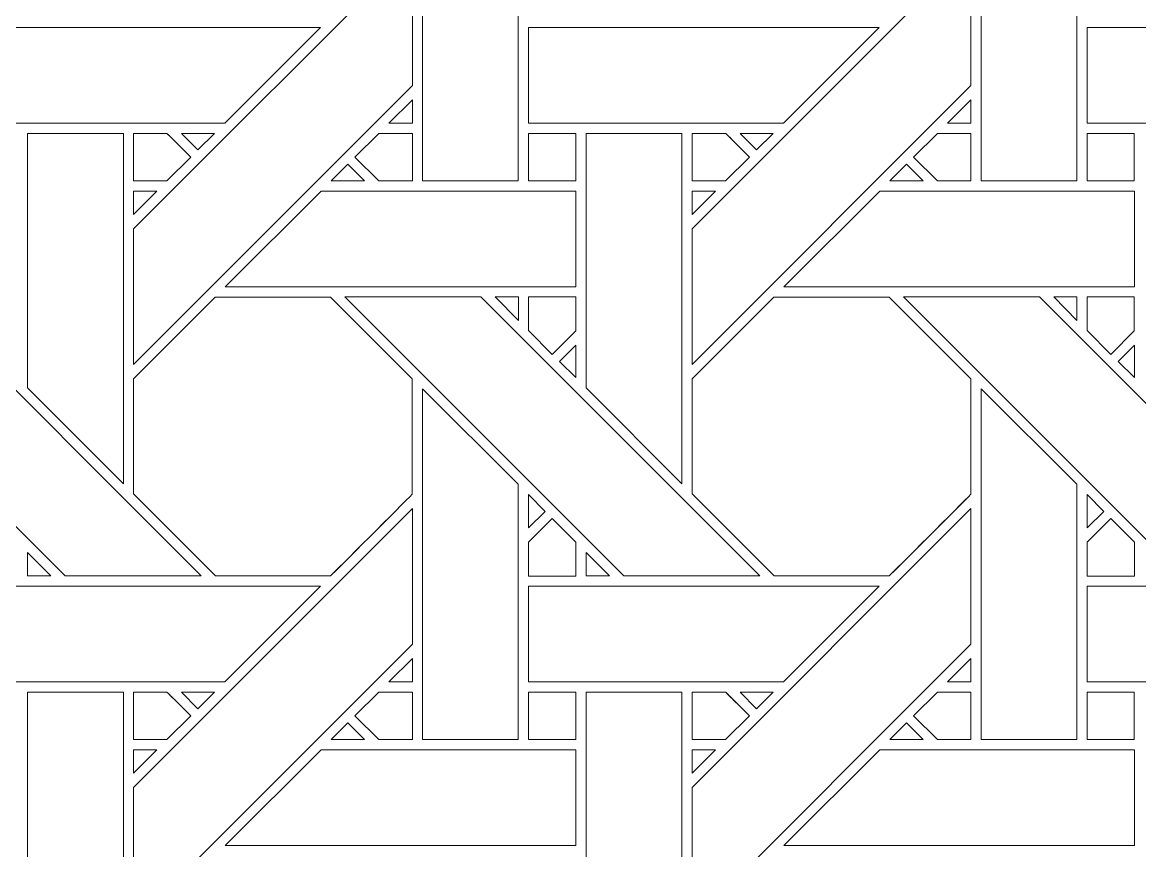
# Model space of a CAD drawing. Header units: inches. Extents: x 4.9 to 19.9, y 3.1 to 15.1.
# Drawn here: x 6.739 to 8.637, y 6.02 to 7.426 of the extents above; entities that cross this region are included whole.
import ezdxf

# ---------------------------------------------------------------- set-up
doc = ezdxf.new("R2010")
doc.units = ezdxf.units.IN
doc.header["$MEASUREMENT"] = 0
doc.layers.add('Design', color=7, linetype='Continuous', lineweight=0)

msp = doc.modelspace()

# ---------------------------------------------------------------- linework, layer by layer
at = {"layer": 'Design'}
for points, knots in [([(4.8829, 15.0948), (4.8829, 15.0948), (4.8829, 3.0948), (4.8829, 3.0948), (4.8829, 3.0948), (19.8829, 3.0948), (19.8829, 3.0948), (19.8829, 3.0948), (19.8829, 15.0948), (19.8829, 15.0948), (19.8829, 15.0948), (4.8829, 15.0948), (4.8829, 15.0948)], [0, 0, 0, 0, 1, 1, 1, 2, 2, 2, 3, 3, 3, 4, 4, 4, 4]), ([(5.4052, 14.5679), (5.4052, 14.5679), (5.4052, 3.6216), (5.4052, 3.6216), (5.4052, 3.6216), (19.3605, 3.6216), (19.3605, 3.6216), (19.3605, 3.6216), (19.3605, 14.5679), (19.3605, 14.5679), (19.3605, 14.5679), (5.4052, 14.5679), (5.4052, 14.5679)], [0, 0, 0, 0, 1, 1, 1, 2, 2, 2, 3, 3, 3, 4, 4, 4, 4]), ([(7.5816, 7.5906), (7.5816, 7.5906), (7.5816, 7.157), (7.5816, 7.157), (7.5816, 7.157), (7.4188, 7.157), (7.4188, 7.157), (7.4188, 7.157), (7.4188, 7.7528), (7.4188, 7.7528), (7.4188, 7.7528), (7.5816, 7.5906), (7.5816, 7.5906)], [0, 0, 0, 0, 1, 1, 1, 2, 2, 2, 3, 3, 3, 4, 4, 4, 4]), ([(8.5303, 7.5906), (8.5303, 7.5906), (8.5303, 7.157), (8.5303, 7.157), (8.5303, 7.157), (8.3676, 7.157), (8.3676, 7.157), (8.3676, 7.157), (8.3676, 7.7528), (8.3676, 7.7528), (8.3676, 7.7528), (8.5303, 7.5906), (8.5303, 7.5906)], [0, 0, 0, 0, 1, 1, 1, 2, 2, 2, 3, 3, 3, 4, 4, 4, 4]), ([(6.928, 7.0756), (6.928, 7.0756), (7.4017, 7.5492), (7.4017, 7.5492), (7.4017, 7.5492), (7.4017, 7.3192), (7.4017, 7.3192), (7.4017, 7.3192), (6.928, 6.8455), (6.928, 6.8455), (6.928, 6.8455), (6.928, 7.0756), (6.928, 7.0756)], [0, 0, 0, 0, 1, 1, 1, 2, 2, 2, 3, 3, 3, 4, 4, 4, 4]), ([(7.8768, 7.0756), (7.8768, 7.0756), (8.3504, 7.5492), (8.3504, 7.5492), (8.3504, 7.5492), (8.3504, 7.3192), (8.3504, 7.3192), (8.3504, 7.3192), (7.8768, 6.8455), (7.8768, 6.8455), (7.8768, 6.8455), (7.8768, 7.0756), (7.8768, 7.0756)], [0, 0, 0, 0, 1, 1, 1, 2, 2, 2, 3, 3, 3, 4, 4, 4, 4]), ([(6.6502, 7.255), (6.6502, 7.255), (6.6502, 7.4177), (6.6502, 7.4177), (6.6502, 7.4177), (7.2459, 7.4177), (7.2459, 7.4177), (7.2459, 7.4177), (7.0831, 7.255), (7.0831, 7.255), (7.0831, 7.255), (6.6502, 7.255), (6.6502, 7.255)], [0, 0, 0, 0, 1, 1, 1, 2, 2, 2, 3, 3, 3, 4, 4, 4, 4]), ([(7.5989, 7.255), (7.5989, 7.255), (7.5989, 7.4177), (7.5989, 7.4177), (7.5989, 7.4177), (8.1946, 7.4177), (8.1946, 7.4177), (8.1946, 7.4177), (8.0319, 7.255), (8.0319, 7.255), (8.0319, 7.255), (7.5989, 7.255), (7.5989, 7.255)], [0, 0, 0, 0, 1, 1, 1, 2, 2, 2, 3, 3, 3, 4, 4, 4, 4]), ([(8.5476, 7.255), (8.5476, 7.255), (8.5476, 7.4177), (8.5476, 7.4177), (8.5476, 7.4177), (9.1433, 7.4177), (9.1433, 7.4177), (9.1433, 7.4177), (8.9806, 7.255), (8.9806, 7.255), (8.9806, 7.255), (8.5476, 7.255), (8.5476, 7.255)], [0, 0, 0, 0, 1, 1, 1, 2, 2, 2, 3, 3, 3, 4, 4, 4, 4]), ([(7.3619, 7.255), (7.3619, 7.255), (7.4017, 7.2948), (7.4017, 7.2948), (7.4017, 7.2948), (7.4017, 7.255), (7.4017, 7.255), (7.4017, 7.255), (7.3619, 7.255), (7.3619, 7.255)], [0, 0, 0, 0, 1, 1, 1, 2, 2, 2, 3, 3, 3, 3]), ([(8.3107, 7.255), (8.3107, 7.255), (8.3504, 7.2948), (8.3504, 7.2948), (8.3504, 7.2948), (8.3504, 7.255), (8.3504, 7.255), (8.3504, 7.255), (8.3107, 7.255), (8.3107, 7.255)], [0, 0, 0, 0, 1, 1, 1, 2, 2, 2, 3, 3, 3, 3]), ([(6.9109, 7.2377), (6.9109, 7.2377), (6.9109, 6.6426), (6.9109, 6.6426), (6.9109, 6.6426), (6.748, 6.8055), (6.748, 6.8055), (6.748, 6.8055), (6.748, 7.2377), (6.748, 7.2377), (6.748, 7.2377), (6.9109, 7.2377), (6.9109, 7.2377)], [0, 0, 0, 0, 1, 1, 1, 2, 2, 2, 3, 3, 3, 4, 4, 4, 4]), ([(6.985, 7.2377), (6.9902, 7.2326), (7.021, 7.2018), (7.0254, 7.1974), (7.0254, 7.1974), (6.985, 7.1569), (6.985, 7.1569), (6.985, 7.1569), (6.928, 7.1569), (6.928, 7.1569), (6.928, 7.1569), (6.928, 7.2377), (6.928, 7.2377), (6.928, 7.2377), (6.985, 7.2377), (6.985, 7.2377)], [0, 0, 0, 0, 1, 1, 1, 2, 2, 2, 3, 3, 3, 4, 4, 4, 5, 5, 5, 5]), ([(7.0098, 7.213), (7.0098, 7.213), (7.0254, 7.1974), (7.0254, 7.1974), (7.0254, 7.1974), (6.985, 7.1569), (6.985, 7.1569), (6.985, 7.1569), (6.928, 7.1569), (6.928, 7.1569), (6.928, 7.1569), (6.928, 7.2377), (6.928, 7.2377), (6.928, 7.2377), (6.985, 7.2377), (6.985, 7.2377), (6.9904, 7.2323), (7.0005, 7.2224), (7.0098, 7.213)], [0, 0, 0, 0, 1, 1, 1, 2, 2, 2, 3, 3, 3, 4, 4, 4, 5, 5, 5, 6, 6, 6, 6]), ([(7.0095, 7.2377), (7.0095, 7.2377), (7.0659, 7.2377), (7.0659, 7.2377), (7.0659, 7.2377), (7.0376, 7.2096), (7.0376, 7.2096), (7.0376, 7.2096), (7.0095, 7.2377), (7.0095, 7.2377)], [0, 0, 0, 0, 1, 1, 1, 2, 2, 2, 3, 3, 3, 3]), ([(7.3445, 7.1569), (7.3445, 7.1569), (7.3042, 7.1973), (7.3042, 7.1973), (7.3042, 7.1973), (7.3446, 7.2377), (7.3446, 7.2377), (7.3446, 7.2377), (7.4017, 7.2377), (7.4017, 7.2377), (7.4017, 7.2377), (7.4017, 7.1569), (7.4017, 7.1569), (7.4017, 7.1569), (7.3445, 7.1569), (7.3445, 7.1569)], [0, 0, 0, 0, 1, 1, 1, 2, 2, 2, 3, 3, 3, 4, 4, 4, 5, 5, 5, 5]), ([(7.3042, 7.1973), (7.3042, 7.1973), (7.3446, 7.2377), (7.3446, 7.2377), (7.3446, 7.2377), (7.4017, 7.2377), (7.4017, 7.2377), (7.4017, 7.2377), (7.4017, 7.1569), (7.4017, 7.1569), (7.4017, 7.1569), (7.3445, 7.1569), (7.3445, 7.1569), (7.3445, 7.1569), (7.3042, 7.1973), (7.3042, 7.1973)], [0, 0, 0, 0, 1, 1, 1, 2, 2, 2, 3, 3, 3, 4, 4, 4, 5, 5, 5, 5]), ([(7.5989, 7.1569), (7.5989, 7.1569), (7.5989, 7.2377), (7.5989, 7.2377), (7.5989, 7.2377), (7.6791, 7.2377), (7.6791, 7.2377), (7.6791, 7.2377), (7.6791, 7.1569), (7.6791, 7.1569), (7.6791, 7.1569), (7.5989, 7.1569), (7.5989, 7.1569)], [0, 0, 0, 0, 1, 1, 1, 2, 2, 2, 3, 3, 3, 4, 4, 4, 4]), ([(7.5989, 7.2377), (7.5989, 7.2377), (7.6791, 7.2377), (7.6791, 7.2377), (7.6791, 7.2377), (7.6791, 7.1569), (7.6791, 7.1569), (7.6791, 7.1569), (7.5989, 7.1569), (7.5989, 7.1569), (7.5989, 7.1569), (7.5989, 7.2377), (7.5989, 7.2377)], [0, 0, 0, 0, 1, 1, 1, 2, 2, 2, 3, 3, 3, 4, 4, 4, 4]), ([(7.8596, 7.2377), (7.8596, 7.2377), (7.8596, 6.6426), (7.8596, 6.6426), (7.8596, 6.6426), (7.6967, 6.8055), (7.6967, 6.8055), (7.6967, 6.8055), (7.6967, 7.2377), (7.6967, 7.2377), (7.6967, 7.2377), (7.8596, 7.2377), (7.8596, 7.2377)], [0, 0, 0, 0, 1, 1, 1, 2, 2, 2, 3, 3, 3, 4, 4, 4, 4]), ([(7.9338, 7.2377), (7.9389, 7.2326), (7.9697, 7.2018), (7.9741, 7.1974), (7.9741, 7.1974), (7.9337, 7.1569), (7.9337, 7.1569), (7.9337, 7.1569), (7.8767, 7.1569), (7.8767, 7.1569), (7.8767, 7.1569), (7.8767, 7.2377), (7.8767, 7.2377), (7.8767, 7.2377), (7.9338, 7.2377), (7.9338, 7.2377)], [0, 0, 0, 0, 1, 1, 1, 2, 2, 2, 3, 3, 3, 4, 4, 4, 5, 5, 5, 5]), ([(7.959, 7.2125), (7.959, 7.2125), (7.9741, 7.1974), (7.9741, 7.1974), (7.9741, 7.1974), (7.9337, 7.1569), (7.9337, 7.1569), (7.9337, 7.1569), (7.8767, 7.1569), (7.8767, 7.1569), (7.8767, 7.1569), (7.8767, 7.2377), (7.8767, 7.2377), (7.8767, 7.2377), (7.9338, 7.2377), (7.9338, 7.2377), (7.9393, 7.2323), (7.9496, 7.222), (7.959, 7.2125)], [0, 0, 0, 0, 1, 1, 1, 2, 2, 2, 3, 3, 3, 4, 4, 4, 5, 5, 5, 6, 6, 6, 6]), ([(7.9582, 7.2377), (7.9582, 7.2377), (8.0147, 7.2377), (8.0147, 7.2377), (8.0147, 7.2377), (7.9864, 7.2096), (7.9864, 7.2096), (7.9864, 7.2096), (7.9582, 7.2377), (7.9582, 7.2377)], [0, 0, 0, 0, 1, 1, 1, 2, 2, 2, 3, 3, 3, 3]), ([(8.3504, 7.2377), (8.3504, 7.2377), (8.3504, 7.1569), (8.3504, 7.1569), (8.3504, 7.1569), (8.2933, 7.1569), (8.2933, 7.1569), (8.2933, 7.1569), (8.2529, 7.1973), (8.2529, 7.1973), (8.2529, 7.1973), (8.2933, 7.2377), (8.2933, 7.2377), (8.2933, 7.2377), (8.3504, 7.2377), (8.3504, 7.2377)], [0, 0, 0, 0, 1, 1, 1, 2, 2, 2, 3, 3, 3, 4, 4, 4, 5, 5, 5, 5]), ([(8.2529, 7.1973), (8.2529, 7.1973), (8.2933, 7.2377), (8.2933, 7.2377), (8.2933, 7.2377), (8.3504, 7.2377), (8.3504, 7.2377), (8.3504, 7.2377), (8.3504, 7.1569), (8.3504, 7.1569), (8.3504, 7.1569), (8.2933, 7.1569), (8.2933, 7.1569), (8.2933, 7.1569), (8.2529, 7.1973), (8.2529, 7.1973)], [0, 0, 0, 0, 1, 1, 1, 2, 2, 2, 3, 3, 3, 4, 4, 4, 5, 5, 5, 5]), ([(8.6278, 7.1569), (8.6278, 7.1569), (8.5476, 7.1569), (8.5476, 7.1569), (8.5476, 7.1569), (8.5476, 7.2377), (8.5476, 7.2377), (8.5476, 7.2377), (8.6278, 7.2377), (8.6278, 7.2377), (8.6278, 7.2377), (8.6278, 7.1569), (8.6278, 7.1569)], [0, 0, 0, 0, 1, 1, 1, 2, 2, 2, 3, 3, 3, 4, 4, 4, 4]), ([(8.5476, 7.2377), (8.5476, 7.2377), (8.6278, 7.2377), (8.6278, 7.2377), (8.6278, 7.2377), (8.6278, 7.1569), (8.6278, 7.1569), (8.6278, 7.1569), (8.5476, 7.1569), (8.5476, 7.1569), (8.5476, 7.1569), (8.5476, 7.2377), (8.5476, 7.2377)], [0, 0, 0, 0, 1, 1, 1, 2, 2, 2, 3, 3, 3, 4, 4, 4, 4]), ([(7.3204, 7.157), (7.3204, 7.157), (7.2639, 7.157), (7.2639, 7.157), (7.2639, 7.157), (7.2921, 7.1852), (7.2921, 7.1852), (7.2921, 7.1852), (7.3204, 7.157), (7.3204, 7.157)], [0, 0, 0, 0, 1, 1, 1, 2, 2, 2, 3, 3, 3, 3]), ([(8.2691, 7.157), (8.2691, 7.157), (8.2126, 7.157), (8.2126, 7.157), (8.2126, 7.157), (8.2408, 7.1852), (8.2408, 7.1852), (8.2408, 7.1852), (8.2691, 7.157), (8.2691, 7.157)], [0, 0, 0, 0, 1, 1, 1, 2, 2, 2, 3, 3, 3, 3]), ([(6.9679, 7.1398), (6.9679, 7.1398), (6.928, 7.1), (6.928, 7.1), (6.928, 7.1), (6.928, 7.1398), (6.928, 7.1398), (6.928, 7.1398), (6.9679, 7.1398), (6.9679, 7.1398)], [0, 0, 0, 0, 1, 1, 1, 2, 2, 2, 3, 3, 3, 3]), ([(7.2467, 7.1398), (7.2467, 7.1398), (7.6792, 7.1398), (7.6792, 7.1398), (7.6792, 7.1398), (7.6792, 6.977), (7.6792, 6.977), (7.6792, 6.977), (7.0839, 6.977), (7.0839, 6.977), (7.0839, 6.977), (7.2467, 7.1398), (7.2467, 7.1398)], [0, 0, 0, 0, 1, 1, 1, 2, 2, 2, 3, 3, 3, 4, 4, 4, 4]), ([(7.9166, 7.1398), (7.9166, 7.1398), (7.8768, 7.1), (7.8768, 7.1), (7.8768, 7.1), (7.8768, 7.1398), (7.8768, 7.1398), (7.8768, 7.1398), (7.9166, 7.1398), (7.9166, 7.1398)], [0, 0, 0, 0, 1, 1, 1, 2, 2, 2, 3, 3, 3, 3]), ([(8.1954, 7.1398), (8.1954, 7.1398), (8.6279, 7.1398), (8.6279, 7.1398), (8.6279, 7.1398), (8.6279, 6.977), (8.6279, 6.977), (8.6279, 6.977), (8.0326, 6.977), (8.0326, 6.977), (8.0326, 6.977), (8.1954, 7.1398), (8.1954, 7.1398)], [0, 0, 0, 0, 1, 1, 1, 2, 2, 2, 3, 3, 3, 4, 4, 4, 4]), ([(6.5694, 6.9599), (6.5694, 6.9599), (7.043, 6.4862), (7.043, 6.4862), (7.043, 6.4862), (6.812, 6.4862), (6.812, 6.4862), (6.812, 6.4862), (6.3385, 6.9599), (6.3385, 6.9599), (6.3385, 6.9599), (6.5694, 6.9599), (6.5694, 6.9599)], [0, 0, 0, 0, 1, 1, 1, 2, 2, 2, 3, 3, 3, 4, 4, 4, 4]), ([(7.0667, 6.9598), (7.0667, 6.9598), (7.2629, 6.9598), (7.2629, 6.9598), (7.2629, 6.9598), (7.4016, 6.8211), (7.4016, 6.8211), (7.4016, 6.8211), (7.4016, 6.6249), (7.4016, 6.6249), (7.3838, 6.607), (7.2719, 6.4952), (7.2629, 6.4862), (7.2629, 6.4862), (7.0672, 6.4862), (7.0672, 6.4862), (7.0672, 6.4862), (6.928, 6.6255), (6.928, 6.6255), (6.928, 6.6255), (6.928, 6.8211), (6.928, 6.8211), (6.928, 6.8211), (7.0667, 6.9598), (7.0667, 6.9598)], [0, 0, 0, 0, 1, 1, 1, 2, 2, 2, 3, 3, 3, 4, 4, 4, 5, 5, 5, 6, 6, 6, 7, 7, 7, 8, 8, 8, 8]), ([(6.928, 6.8211), (6.928, 6.8211), (7.0667, 6.9598), (7.0667, 6.9598), (7.0667, 6.9598), (7.2629, 6.9598), (7.2629, 6.9598), (7.2629, 6.9598), (7.4016, 6.8211), (7.4016, 6.8211), (7.4016, 6.8211), (7.4016, 6.6249), (7.4016, 6.6249), (7.3836, 6.6068), (7.2717, 6.4951), (7.2629, 6.4862), (7.2629, 6.4862), (7.0672, 6.4862), (7.0672, 6.4862), (7.0672, 6.4862), (6.928, 6.6255), (6.928, 6.6255), (6.928, 6.6255), (6.928, 6.8211), (6.928, 6.8211)], [0, 0, 0, 0, 1, 1, 1, 2, 2, 2, 3, 3, 3, 4, 4, 4, 5, 5, 5, 6, 6, 6, 7, 7, 7, 8, 8, 8, 8]), ([(7.5181, 6.9599), (7.5181, 6.9599), (7.9918, 6.4862), (7.9918, 6.4862), (7.9918, 6.4862), (7.7607, 6.4862), (7.7607, 6.4862), (7.7607, 6.4862), (7.2872, 6.9599), (7.2872, 6.9599), (7.2872, 6.9599), (7.5181, 6.9599), (7.5181, 6.9599)], [0, 0, 0, 0, 1, 1, 1, 2, 2, 2, 3, 3, 3, 4, 4, 4, 4]), ([(7.5817, 6.9599), (7.5817, 6.9599), (7.5817, 6.92), (7.5817, 6.92), (7.5817, 6.92), (7.5422, 6.9599), (7.5422, 6.9599), (7.5422, 6.9599), (7.5817, 6.9599), (7.5817, 6.9599)], [0, 0, 0, 0, 1, 1, 1, 2, 2, 2, 3, 3, 3, 3]), ([(7.6791, 6.9599), (7.6791, 6.9599), (7.6791, 6.9023), (7.6791, 6.9023), (7.6791, 6.9023), (7.6392, 6.8623), (7.6392, 6.8623), (7.6392, 6.8623), (7.5988, 6.9027), (7.5988, 6.9027), (7.5988, 6.9027), (7.5988, 6.9599), (7.5988, 6.9599), (7.5988, 6.9599), (7.6791, 6.9599), (7.6791, 6.9599)], [0, 0, 0, 0, 1, 1, 1, 2, 2, 2, 3, 3, 3, 4, 4, 4, 5, 5, 5, 5]), ([(7.6392, 6.8623), (7.6392, 6.8623), (7.5988, 6.9027), (7.5988, 6.9027), (7.5988, 6.9027), (7.5988, 6.9599), (7.5988, 6.9599), (7.5988, 6.9599), (7.6791, 6.9599), (7.6791, 6.9599), (7.6791, 6.9599), (7.6791, 6.9023), (7.6791, 6.9023), (7.6791, 6.9023), (7.6392, 6.8623), (7.6392, 6.8623)], [0, 0, 0, 0, 1, 1, 1, 2, 2, 2, 3, 3, 3, 4, 4, 4, 5, 5, 5, 5]), ([(8.0154, 6.9598), (8.0154, 6.9598), (8.2116, 6.9598), (8.2116, 6.9598), (8.2116, 6.9598), (8.3504, 6.8211), (8.3504, 6.8211), (8.3504, 6.8211), (8.3504, 6.6249), (8.3504, 6.6249), (8.3326, 6.607), (8.2207, 6.4952), (8.2117, 6.4862), (8.2117, 6.4862), (8.016, 6.4862), (8.016, 6.4862), (8.016, 6.4862), (7.8767, 6.6255), (7.8767, 6.6255), (7.8767, 6.6255), (7.8767, 6.8211), (7.8767, 6.8211), (7.8767, 6.8211), (8.0154, 6.9598), (8.0154, 6.9598)], [0, 0, 0, 0, 1, 1, 1, 2, 2, 2, 3, 3, 3, 4, 4, 4, 5, 5, 5, 6, 6, 6, 7, 7, 7, 8, 8, 8, 8]), ([(7.8767, 6.8211), (7.8767, 6.8211), (8.0154, 6.9598), (8.0154, 6.9598), (8.0154, 6.9598), (8.2116, 6.9598), (8.2116, 6.9598), (8.2116, 6.9598), (8.3504, 6.8211), (8.3504, 6.8211), (8.3504, 6.8211), (8.3504, 6.6249), (8.3504, 6.6249), (8.3325, 6.6069), (8.2206, 6.4951), (8.2117, 6.4862), (8.2117, 6.4862), (8.016, 6.4862), (8.016, 6.4862), (8.016, 6.4862), (7.8767, 6.6255), (7.8767, 6.6255), (7.8767, 6.6255), (7.8767, 6.8211), (7.8767, 6.8211)], [0, 0, 0, 0, 1, 1, 1, 2, 2, 2, 3, 3, 3, 4, 4, 4, 5, 5, 5, 6, 6, 6, 7, 7, 7, 8, 8, 8, 8]), ([(8.2359, 6.9599), (8.2359, 6.9599), (8.4669, 6.9599), (8.4669, 6.9599), (8.4669, 6.9599), (8.9405, 6.4862), (8.9405, 6.4862), (8.9405, 6.4862), (8.7095, 6.4862), (8.7095, 6.4862), (8.7095, 6.4862), (8.2359, 6.9599), (8.2359, 6.9599)], [0, 0, 0, 0, 1, 1, 1, 2, 2, 2, 3, 3, 3, 4, 4, 4, 4]), ([(8.5304, 6.9599), (8.5304, 6.9599), (8.5304, 6.9201), (8.5304, 6.9201), (8.5304, 6.9201), (8.491, 6.9599), (8.491, 6.9599), (8.491, 6.9599), (8.5304, 6.9599), (8.5304, 6.9599)], [0, 0, 0, 0, 1, 1, 1, 2, 2, 2, 3, 3, 3, 3]), ([(8.6278, 6.9599), (8.6278, 6.9599), (8.6278, 6.9023), (8.6278, 6.9023), (8.6278, 6.9023), (8.5879, 6.8623), (8.5879, 6.8623), (8.5879, 6.8623), (8.5476, 6.9027), (8.5476, 6.9027), (8.5476, 6.9027), (8.5476, 6.9599), (8.5476, 6.9599), (8.5476, 6.9599), (8.6278, 6.9599), (8.6278, 6.9599)], [0, 0, 0, 0, 1, 1, 1, 2, 2, 2, 3, 3, 3, 4, 4, 4, 5, 5, 5, 5]), ([(8.5879, 6.8623), (8.5879, 6.8623), (8.5476, 6.9027), (8.5476, 6.9027), (8.5476, 6.9027), (8.5476, 6.9599), (8.5476, 6.9599), (8.5476, 6.9599), (8.6278, 6.9599), (8.6278, 6.9599), (8.6278, 6.9599), (8.6278, 6.9023), (8.6278, 6.9023), (8.6278, 6.9023), (8.5879, 6.8623), (8.5879, 6.8623)], [0, 0, 0, 0, 1, 1, 1, 2, 2, 2, 3, 3, 3, 4, 4, 4, 5, 5, 5, 5]), ([(7.6792, 6.878), (7.6792, 6.878), (7.6792, 6.8229), (7.6792, 6.8229), (7.6792, 6.8229), (7.6514, 6.8503), (7.6514, 6.8503), (7.6514, 6.8503), (7.6792, 6.878), (7.6792, 6.878)], [0, 0, 0, 0, 1, 1, 1, 2, 2, 2, 3, 3, 3, 3]), ([(8.6279, 6.878), (8.6279, 6.878), (8.6279, 6.8229), (8.6279, 6.8229), (8.6279, 6.8229), (8.6001, 6.8503), (8.6001, 6.8503), (8.6001, 6.8503), (8.6279, 6.878), (8.6279, 6.878)], [0, 0, 0, 0, 1, 1, 1, 2, 2, 2, 3, 3, 3, 3]), ([(7.5816, 6.6419), (7.5816, 6.6419), (7.5816, 6.2082), (7.5816, 6.2082), (7.5816, 6.2082), (7.4188, 6.2082), (7.4188, 6.2082), (7.4188, 6.2082), (7.4188, 6.8041), (7.4188, 6.8041), (7.4188, 6.8041), (7.5816, 6.6419), (7.5816, 6.6419)], [0, 0, 0, 0, 1, 1, 1, 2, 2, 2, 3, 3, 3, 4, 4, 4, 4]), ([(8.5303, 6.6419), (8.5303, 6.6419), (8.5303, 6.2082), (8.5303, 6.2082), (8.5303, 6.2082), (8.3676, 6.2082), (8.3676, 6.2082), (8.3676, 6.2082), (8.3676, 6.8041), (8.3676, 6.8041), (8.3676, 6.8041), (8.5303, 6.6419), (8.5303, 6.6419)], [0, 0, 0, 0, 1, 1, 1, 2, 2, 2, 3, 3, 3, 4, 4, 4, 4]), ([(7.5989, 6.5677), (7.5989, 6.5677), (7.5989, 6.6244), (7.5989, 6.6244), (7.5989, 6.6244), (7.6271, 6.5958), (7.6271, 6.5958), (7.6271, 6.5958), (7.5989, 6.5677), (7.5989, 6.5677)], [0, 0, 0, 0, 1, 1, 1, 2, 2, 2, 3, 3, 3, 3]), ([(8.5476, 6.5677), (8.5476, 6.5677), (8.5476, 6.6244), (8.5476, 6.6244), (8.5476, 6.6244), (8.5758, 6.5958), (8.5758, 6.5958), (8.5758, 6.5958), (8.5476, 6.5677), (8.5476, 6.5677)], [0, 0, 0, 0, 1, 1, 1, 2, 2, 2, 3, 3, 3, 3]), ([(6.928, 6.1269), (6.928, 6.1269), (7.4017, 6.6005), (7.4017, 6.6005), (7.4017, 6.6005), (7.4017, 6.3705), (7.4017, 6.3705), (7.4017, 6.3705), (6.928, 5.8968), (6.928, 5.8968), (6.928, 5.8968), (6.928, 6.1269), (6.928, 6.1269)], [0, 0, 0, 0, 1, 1, 1, 2, 2, 2, 3, 3, 3, 4, 4, 4, 4]), ([(7.8768, 6.1269), (7.8768, 6.1269), (8.3504, 6.6005), (8.3504, 6.6005), (8.3504, 6.6005), (8.3504, 6.3705), (8.3504, 6.3705), (8.3504, 6.3705), (7.8768, 5.8968), (7.8768, 5.8968), (7.8768, 5.8968), (7.8768, 6.1269), (7.8768, 6.1269)], [0, 0, 0, 0, 1, 1, 1, 2, 2, 2, 3, 3, 3, 4, 4, 4, 4]), ([(7.5989, 6.486), (7.5989, 6.486), (7.5989, 6.5433), (7.5989, 6.5433), (7.5989, 6.5433), (7.6392, 6.5836), (7.6392, 6.5836), (7.6392, 6.5836), (7.6795, 6.5433), (7.6795, 6.5433), (7.6795, 6.5433), (7.6795, 6.486), (7.6795, 6.486), (7.6795, 6.486), (7.5989, 6.486), (7.5989, 6.486)], [0, 0, 0, 0, 1, 1, 1, 2, 2, 2, 3, 3, 3, 4, 4, 4, 5, 5, 5, 5]), ([(7.6392, 6.5836), (7.6392, 6.5836), (7.6795, 6.5433), (7.6795, 6.5433), (7.6795, 6.5433), (7.6795, 6.486), (7.6795, 6.486), (7.6795, 6.486), (7.5989, 6.486), (7.5989, 6.486), (7.5989, 6.486), (7.5989, 6.5433), (7.5989, 6.5433), (7.5989, 6.5433), (7.6392, 6.5836), (7.6392, 6.5836)], [0, 0, 0, 0, 1, 1, 1, 2, 2, 2, 3, 3, 3, 4, 4, 4, 5, 5, 5, 5]), ([(8.5476, 6.486), (8.5476, 6.486), (8.5476, 6.5433), (8.5476, 6.5433), (8.5476, 6.5433), (8.5879, 6.5836), (8.5879, 6.5836), (8.5879, 6.5836), (8.6282, 6.5433), (8.6282, 6.5433), (8.6282, 6.5433), (8.6282, 6.486), (8.6282, 6.486), (8.6282, 6.486), (8.5476, 6.486), (8.5476, 6.486)], [0, 0, 0, 0, 1, 1, 1, 2, 2, 2, 3, 3, 3, 4, 4, 4, 5, 5, 5, 5]), ([(8.5476, 6.486), (8.5476, 6.486), (8.5476, 6.5433), (8.5476, 6.5433), (8.5476, 6.5433), (8.5879, 6.5836), (8.5879, 6.5836), (8.5879, 6.5836), (8.6282, 6.5433), (8.6282, 6.5433), (8.6282, 6.5433), (8.6282, 6.486), (8.6282, 6.486), (8.6282, 6.486), (8.5476, 6.486), (8.5476, 6.486)], [0, 0, 0, 0, 1, 1, 1, 2, 2, 2, 3, 3, 3, 4, 4, 4, 5, 5, 5, 5]), ([(6.7481, 6.4862), (6.7481, 6.4862), (6.7481, 6.526), (6.7481, 6.526), (6.7481, 6.526), (6.7878, 6.4862), (6.7878, 6.4862), (6.7878, 6.4862), (6.7481, 6.4862), (6.7481, 6.4862)], [0, 0, 0, 0, 1, 1, 1, 2, 2, 2, 3, 3, 3, 3]), ([(7.6968, 6.4862), (7.6968, 6.4862), (7.6968, 6.526), (7.6968, 6.526), (7.6968, 6.526), (7.7365, 6.4862), (7.7365, 6.4862), (7.7365, 6.4862), (7.6968, 6.4862), (7.6968, 6.4862)], [0, 0, 0, 0, 1, 1, 1, 2, 2, 2, 3, 3, 3, 3]), ([(6.6502, 6.3063), (6.6502, 6.3063), (6.6502, 6.469), (6.6502, 6.469), (6.6502, 6.469), (7.2459, 6.469), (7.2459, 6.469), (7.2459, 6.469), (7.0832, 6.3063), (7.0832, 6.3063), (7.0832, 6.3063), (6.6502, 6.3063), (6.6502, 6.3063)], [0, 0, 0, 0, 1, 1, 1, 2, 2, 2, 3, 3, 3, 4, 4, 4, 4]), ([(7.5989, 6.3063), (7.5989, 6.3063), (7.5989, 6.469), (7.5989, 6.469), (7.5989, 6.469), (8.1946, 6.469), (8.1946, 6.469), (8.1946, 6.469), (8.0319, 6.3063), (8.0319, 6.3063), (8.0319, 6.3063), (7.5989, 6.3063), (7.5989, 6.3063)], [0, 0, 0, 0, 1, 1, 1, 2, 2, 2, 3, 3, 3, 4, 4, 4, 4]), ([(8.5476, 6.3063), (8.5476, 6.3063), (8.5476, 6.469), (8.5476, 6.469), (8.5476, 6.469), (9.1433, 6.469), (9.1433, 6.469), (9.1433, 6.469), (8.9806, 6.3063), (8.9806, 6.3063), (8.9806, 6.3063), (8.5476, 6.3063), (8.5476, 6.3063)], [0, 0, 0, 0, 1, 1, 1, 2, 2, 2, 3, 3, 3, 4, 4, 4, 4]), ([(7.3619, 6.3063), (7.3619, 6.3063), (7.4017, 6.3461), (7.4017, 6.3461), (7.4017, 6.3461), (7.4017, 6.3063), (7.4017, 6.3063), (7.4017, 6.3063), (7.3619, 6.3063), (7.3619, 6.3063)], [0, 0, 0, 0, 1, 1, 1, 2, 2, 2, 3, 3, 3, 3]), ([(8.3107, 6.3063), (8.3107, 6.3063), (8.3504, 6.3461), (8.3504, 6.3461), (8.3504, 6.3461), (8.3504, 6.3063), (8.3504, 6.3063), (8.3504, 6.3063), (8.3107, 6.3063), (8.3107, 6.3063)], [0, 0, 0, 0, 1, 1, 1, 2, 2, 2, 3, 3, 3, 3]), ([(6.9109, 6.289), (6.9109, 6.289), (6.9109, 5.6939), (6.9109, 5.6939), (6.9109, 5.6939), (6.748, 5.8568), (6.748, 5.8568), (6.748, 5.8568), (6.748, 6.289), (6.748, 6.289), (6.748, 6.289), (6.9109, 6.289), (6.9109, 6.289)], [0, 0, 0, 0, 1, 1, 1, 2, 2, 2, 3, 3, 3, 4, 4, 4, 4]), ([(6.985, 6.289), (6.9902, 6.2839), (7.021, 6.2531), (7.0254, 6.2486), (7.0254, 6.2486), (6.985, 6.2082), (6.985, 6.2082), (6.985, 6.2082), (6.928, 6.2082), (6.928, 6.2082), (6.928, 6.2082), (6.928, 6.289), (6.928, 6.289), (6.928, 6.289), (6.985, 6.289), (6.985, 6.289)], [0, 0, 0, 0, 1, 1, 1, 2, 2, 2, 3, 3, 3, 4, 4, 4, 5, 5, 5, 5]), ([(7.0111, 6.263), (7.0111, 6.263), (7.0254, 6.2486), (7.0254, 6.2486), (7.0254, 6.2486), (6.985, 6.2082), (6.985, 6.2082), (6.985, 6.2082), (6.928, 6.2082), (6.928, 6.2082), (6.928, 6.2082), (6.928, 6.289), (6.928, 6.289), (6.928, 6.289), (6.985, 6.289), (6.985, 6.289), (6.9907, 6.2834), (7.0014, 6.2727), (7.0111, 6.263)], [0, 0, 0, 0, 1, 1, 1, 2, 2, 2, 3, 3, 3, 4, 4, 4, 5, 5, 5, 6, 6, 6, 6]), ([(7.0095, 6.289), (7.0095, 6.289), (7.0659, 6.289), (7.0659, 6.289), (7.0659, 6.289), (7.0376, 6.2608), (7.0376, 6.2608), (7.0376, 6.2608), (7.0095, 6.289), (7.0095, 6.289)], [0, 0, 0, 0, 1, 1, 1, 2, 2, 2, 3, 3, 3, 3]), ([(7.3445, 6.2082), (7.3445, 6.2082), (7.3042, 6.2486), (7.3042, 6.2486), (7.3042, 6.2486), (7.3446, 6.289), (7.3446, 6.289), (7.3446, 6.289), (7.4017, 6.289), (7.4017, 6.289), (7.4017, 6.289), (7.4017, 6.2082), (7.4017, 6.2082), (7.4017, 6.2082), (7.3445, 6.2082), (7.3445, 6.2082)], [0, 0, 0, 0, 1, 1, 1, 2, 2, 2, 3, 3, 3, 4, 4, 4, 5, 5, 5, 5]), ([(7.3042, 6.2486), (7.3042, 6.2486), (7.3446, 6.289), (7.3446, 6.289), (7.3446, 6.289), (7.4017, 6.289), (7.4017, 6.289), (7.4017, 6.289), (7.4017, 6.2082), (7.4017, 6.2082), (7.4017, 6.2082), (7.3445, 6.2082), (7.3445, 6.2082), (7.3445, 6.2082), (7.3042, 6.2486), (7.3042, 6.2486)], [0, 0, 0, 0, 1, 1, 1, 2, 2, 2, 3, 3, 3, 4, 4, 4, 5, 5, 5, 5]), ([(7.5989, 6.2082), (7.5989, 6.2082), (7.5989, 6.289), (7.5989, 6.289), (7.5989, 6.289), (7.6791, 6.289), (7.6791, 6.289), (7.6791, 6.289), (7.6791, 6.2082), (7.6791, 6.2082), (7.6791, 6.2082), (7.5989, 6.2082), (7.5989, 6.2082)], [0, 0, 0, 0, 1, 1, 1, 2, 2, 2, 3, 3, 3, 4, 4, 4, 4]), ([(7.5989, 6.289), (7.5989, 6.289), (7.6791, 6.289), (7.6791, 6.289), (7.6791, 6.289), (7.6791, 6.2082), (7.6791, 6.2082), (7.6791, 6.2082), (7.5989, 6.2082), (7.5989, 6.2082), (7.5989, 6.2082), (7.5989, 6.289), (7.5989, 6.289)], [0, 0, 0, 0, 1, 1, 1, 2, 2, 2, 3, 3, 3, 4, 4, 4, 4]), ([(7.8596, 6.289), (7.8596, 6.289), (7.8596, 5.6939), (7.8596, 5.6939), (7.8596, 5.6939), (7.6967, 5.8568), (7.6967, 5.8568), (7.6967, 5.8568), (7.6967, 6.289), (7.6967, 6.289), (7.6967, 6.289), (7.8596, 6.289), (7.8596, 6.289)], [0, 0, 0, 0, 1, 1, 1, 2, 2, 2, 3, 3, 3, 4, 4, 4, 4]), ([(7.9338, 6.289), (7.9389, 6.2839), (7.9697, 6.2531), (7.9741, 6.2486), (7.9741, 6.2486), (7.9337, 6.2082), (7.9337, 6.2082), (7.9337, 6.2082), (7.8767, 6.2082), (7.8767, 6.2082), (7.8767, 6.2082), (7.8767, 6.289), (7.8767, 6.289), (7.8767, 6.289), (7.9338, 6.289), (7.9338, 6.289)], [0, 0, 0, 0, 1, 1, 1, 2, 2, 2, 3, 3, 3, 4, 4, 4, 5, 5, 5, 5]), ([(7.8767, 6.289), (7.8767, 6.289), (7.9338, 6.289), (7.9338, 6.289), (7.9393, 6.2835), (7.9741, 6.2486), (7.9741, 6.2486), (7.9741, 6.2486), (7.9337, 6.2082), (7.9337, 6.2082), (7.9337, 6.2082), (7.8767, 6.2082), (7.8767, 6.2082), (7.8767, 6.2082), (7.8767, 6.289), (7.8767, 6.289)], [0, 0, 0, 0, 1, 1, 1, 2, 2, 2, 3, 3, 3, 4, 4, 4, 5, 5, 5, 5]), ([(8.0147, 6.289), (8.0147, 6.289), (7.9864, 6.2608), (7.9864, 6.2608), (7.9864, 6.2608), (7.9582, 6.289), (7.9582, 6.289), (7.9582, 6.289), (8.0147, 6.289), (8.0147, 6.289)], [0, 0, 0, 0, 1, 1, 1, 2, 2, 2, 3, 3, 3, 3]), ([(8.3504, 6.289), (8.3504, 6.289), (8.3504, 6.2082), (8.3504, 6.2082), (8.3504, 6.2082), (8.2933, 6.2082), (8.2933, 6.2082), (8.2933, 6.2082), (8.2529, 6.2486), (8.2529, 6.2486), (8.2529, 6.2486), (8.2934, 6.289), (8.2934, 6.289), (8.2934, 6.289), (8.3504, 6.289), (8.3504, 6.289)], [0, 0, 0, 0, 1, 1, 1, 2, 2, 2, 3, 3, 3, 4, 4, 4, 5, 5, 5, 5]), ([(8.2529, 6.2486), (8.2529, 6.2486), (8.2934, 6.289), (8.2934, 6.289), (8.2934, 6.289), (8.3504, 6.289), (8.3504, 6.289), (8.3504, 6.289), (8.3504, 6.2082), (8.3504, 6.2082), (8.3504, 6.2082), (8.2933, 6.2082), (8.2933, 6.2082), (8.2933, 6.2082), (8.2529, 6.2486), (8.2529, 6.2486)], [0, 0, 0, 0, 1, 1, 1, 2, 2, 2, 3, 3, 3, 4, 4, 4, 5, 5, 5, 5]), ([(8.6278, 6.2082), (8.6278, 6.2082), (8.5476, 6.2082), (8.5476, 6.2082), (8.5476, 6.2082), (8.5476, 6.289), (8.5476, 6.289), (8.5476, 6.289), (8.6278, 6.289), (8.6278, 6.289), (8.6278, 6.289), (8.6278, 6.2082), (8.6278, 6.2082)], [0, 0, 0, 0, 1, 1, 1, 2, 2, 2, 3, 3, 3, 4, 4, 4, 4]), ([(8.5476, 6.289), (8.5476, 6.289), (8.6278, 6.289), (8.6278, 6.289), (8.6278, 6.289), (8.6278, 6.2082), (8.6278, 6.2082), (8.6278, 6.2082), (8.5476, 6.2082), (8.5476, 6.2082), (8.5476, 6.2082), (8.5476, 6.289), (8.5476, 6.289)], [0, 0, 0, 0, 1, 1, 1, 2, 2, 2, 3, 3, 3, 4, 4, 4, 4]), ([(7.3204, 6.2082), (7.3204, 6.2082), (7.2639, 6.2082), (7.2639, 6.2082), (7.2639, 6.2082), (7.2921, 6.2365), (7.2921, 6.2365), (7.2921, 6.2365), (7.3204, 6.2082), (7.3204, 6.2082)], [0, 0, 0, 0, 1, 1, 1, 2, 2, 2, 3, 3, 3, 3]), ([(8.2691, 6.2082), (8.2691, 6.2082), (8.2126, 6.2082), (8.2126, 6.2082), (8.2126, 6.2082), (8.2408, 6.2365), (8.2408, 6.2365), (8.2408, 6.2365), (8.2691, 6.2082), (8.2691, 6.2082)], [0, 0, 0, 0, 1, 1, 1, 2, 2, 2, 3, 3, 3, 3]), ([(6.9679, 6.1911), (6.9679, 6.1911), (6.928, 6.1513), (6.928, 6.1513), (6.928, 6.1513), (6.928, 6.1911), (6.928, 6.1911), (6.928, 6.1911), (6.9679, 6.1911), (6.9679, 6.1911)], [0, 0, 0, 0, 1, 1, 1, 2, 2, 2, 3, 3, 3, 3]), ([(7.2467, 6.1911), (7.2467, 6.1911), (7.6792, 6.1911), (7.6792, 6.1911), (7.6792, 6.1911), (7.6792, 6.0283), (7.6792, 6.0283), (7.6792, 6.0283), (7.0839, 6.0283), (7.0839, 6.0283), (7.0839, 6.0283), (7.2467, 6.1911), (7.2467, 6.1911)], [0, 0, 0, 0, 1, 1, 1, 2, 2, 2, 3, 3, 3, 4, 4, 4, 4]), ([(7.9166, 6.1911), (7.9166, 6.1911), (7.8768, 6.1513), (7.8768, 6.1513), (7.8768, 6.1513), (7.8768, 6.1911), (7.8768, 6.1911), (7.8768, 6.1911), (7.9166, 6.1911), (7.9166, 6.1911)], [0, 0, 0, 0, 1, 1, 1, 2, 2, 2, 3, 3, 3, 3]), ([(8.0326, 6.0283), (8.0326, 6.0283), (8.1954, 6.1911), (8.1954, 6.1911), (8.1954, 6.1911), (8.6279, 6.1911), (8.6279, 6.1911), (8.6279, 6.1911), (8.6279, 6.0283), (8.6279, 6.0283), (8.6279, 6.0283), (8.0326, 6.0283), (8.0326, 6.0283)], [0, 0, 0, 0, 1, 1, 1, 2, 2, 2, 3, 3, 3, 4, 4, 4, 4])]:
    msp.add_open_spline(points, degree=3, knots=knots, dxfattribs=at)

doc.saveas('drawing.dxf')
